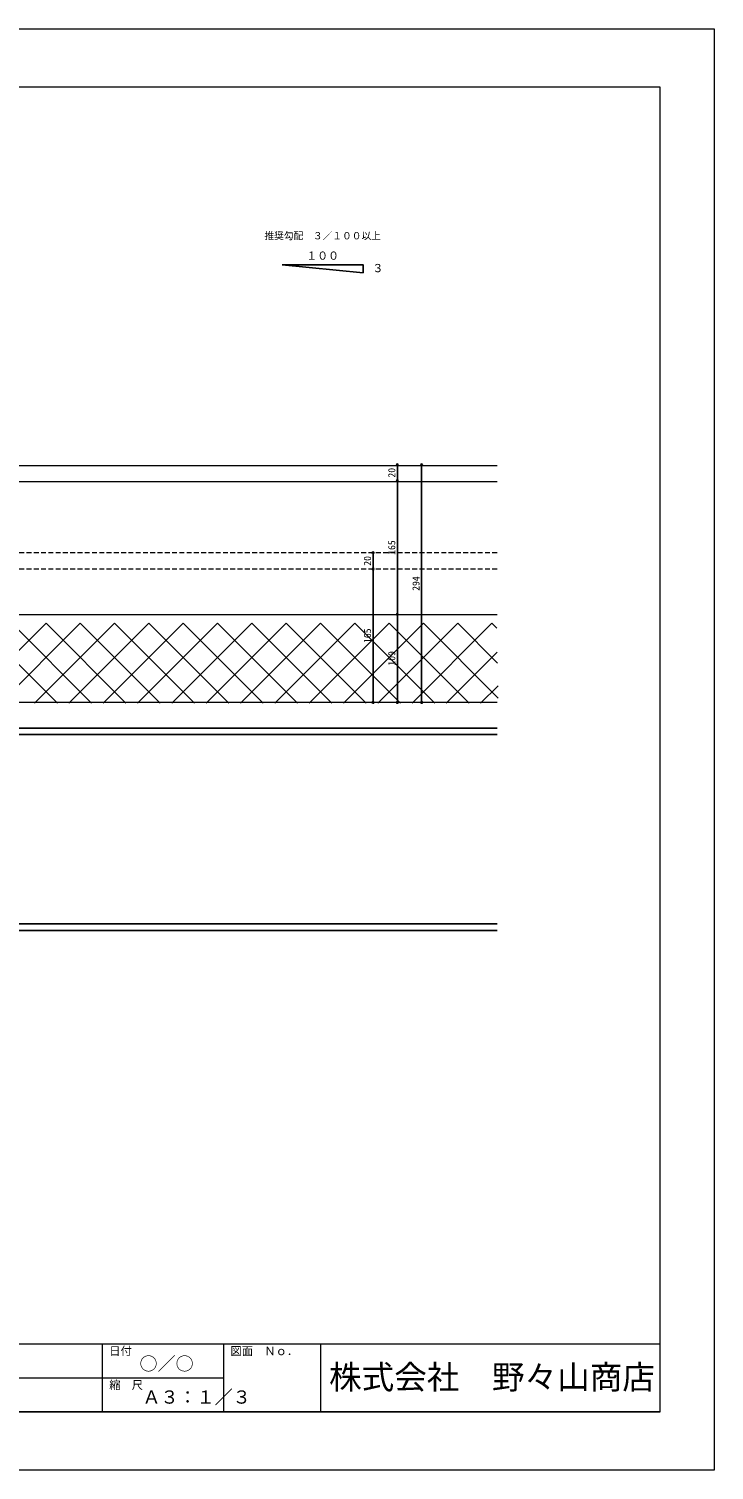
# Model space of a CAD drawing. Units: millimetres at full size, sheet at 1:3. Extents: x -1263 to 1258, y -891 to 1036.
# Drawn here: x 411 to 1258, y -891 to 891 of the extents above; entities that cross this region are included whole.
import ezdxf
from ezdxf.enums import TextEntityAlignment as Align

# ---------------------------------------------------------------- set-up
doc = ezdxf.new("R2010")
doc.units = ezdxf.units.MM
doc.header["$LTSCALE"] = 3
doc.linetypes.add('DASHED2', pattern=[3, 2, -1])
for name, color, linetype, lineweight in [('0-0_補助1', 4, 'Continuous', 5), ('0-4_寸法線1', 5, 'Continuous', 25), ('0-B_屋根1', 6, 'Continuous', 20), ('0-C_屋根2', 3, 'Continuous', 9), ('2-1_裏貼1', 2, 'Continuous', 18), ('4-3_H鋼2', 12, 'Continuous', 25), ('5-B_枠2', 4, 'Continuous', 5)]:
    doc.layers.add(name, color=color, linetype=linetype, lineweight=lineweight)
doc.styles.add('Arial', font='')
doc.styles.add('ＭＳ ゴシック', font='')
doc.styles.get('Arial').set_extended_font_data('Arial')
doc.styles.get('ＭＳ ゴシック').set_extended_font_data('MS Gothic')

msp = doc.modelspace()

# ---------------------------------------------------------------- linework, layer by layer
at = {"layer": '0-0_補助1'}
for p, q in [((1191.647, -819), (1191.647, 819)), ((-1194.647, -735), (1191.647, -735)), ((501.647, -735), (501.647, -819)), ((651.647, -735), (651.647, -819)), ((771.647, -735), (771.647, -819)), ((-320.3, -777), (651.647, -777)), ((-1194.647, -819), (1191.647, -819)), ((1191.647, -819), (-1194.647, -819))]:
    msp.add_line(p, q, dxfattribs=at)
msp.add_lwpolyline([(1191.647, 819), (-1194.647, 819), (-1194.647, -819)], dxfattribs=at)
at = {"layer": '0-4_寸法線1'}
for p, q in [((866.714, 352.188), (866.714, 332.188)), ((896.714, 352.193), (896.714, 58.193)), ((866.714, 332.188), (866.714, 167.188)), ((836.714, 243.193), (836.714, 223.193)), ((836.714, 223.193), (836.714, 58.193)), ((866.714, 167.188), (866.714, 58.193))]:
    msp.add_line(p, q, dxfattribs=at)
msp.add_lwpolyline([(724.288, 599.358), (824.288, 589.358), (824.288, 599.358)], close=True, dxfattribs=at)
for centre in [(866.714, 352.188), (896.714, 352.193), (866.714, 332.188), (866.714, 332.188), (836.714, 243.193), (836.714, 223.193), (836.714, 223.193), (866.714, 167.188), (866.714, 167.188), (836.714, 58.193), (866.714, 58.193), (896.714, 58.193)]:
    msp.add_circle(centre, 1.05, dxfattribs=at)
at = {"layer": '0-B_屋根1'}
for p, q in [((-620.307, 351.138), (990.121, 351.138)), ((-737.727, 331.138), (990.121, 331.138)), ((-737.727, 167.017), (990.121, 167.017))]:
    msp.add_line(p, q, dxfattribs=at)
at = {"layer": '0-C_屋根2', "linetype": 'DASHED2'}
for p, q in [((990.121, 243.022), (-740.744, 243.022)), ((990.121, 223.022), (-740.744, 223.022))]:
    msp.add_line(p, q, dxfattribs=at)
at = {"layer": '0-C_屋根2'}
msp.add_line((990.121, 58.022), (-799.703, 58.022), dxfattribs=at)
at = {"layer": '2-1_裏貼1'}
for p, q in [((333.26, 57.143), (432.158, 156.041)), ((446.203, 57.143), (347.305, 156.041)), ((375.687, 57.143), (474.585, 156.041)), ((488.629, 57.143), (389.732, 156.041)), ((418.113, 57.143), (517.011, 156.041)), ((531.056, 57.143), (432.158, 156.041)), ((460.54, 57.143), (559.437, 156.041)), ((573.482, 57.143), (474.585, 156.041)), ((502.966, 57.143), (601.864, 156.041)), ((615.909, 57.143), (517.011, 156.041)), ((545.392, 57.143), (644.29, 156.041)), ((658.335, 57.143), (559.437, 156.041)), ((587.819, 57.143), (686.717, 156.041)), ((700.761, 57.143), (601.864, 156.041)), ((630.245, 57.143), (729.143, 156.041)), ((743.188, 57.143), (644.29, 156.041)), ((672.672, 57.143), (771.569, 156.041)), ((785.614, 57.143), (686.717, 156.041)), ((715.098, 57.143), (813.996, 156.041)), ((828.041, 57.143), (729.143, 156.041)), ((757.525, 57.143), (856.422, 156.041)), ((870.467, 57.143), (771.569, 156.041)), ((799.951, 57.143), (898.849, 156.041)), ((912.893, 57.143), (813.996, 156.041)), ((842.377, 57.143), (941.275, 156.041)), ((955.32, 57.143), (856.422, 156.041)), ((884.804, 57.143), (983.701, 156.041)), ((991.485, 63.405), (898.849, 156.041)), ((990.577, 106.739), (941.275, 156.041)), ((989.669, 150.073), (983.701, 156.041)), ((927.23, 57.143), (990.295, 120.208)), ((969.657, 57.143), (991.165, 78.652))]:
    msp.add_line(p, q, dxfattribs=at)
at = {"layer": '4-3_H鋼2'}
for p, q in [((-479.503, 26.371), (990.121, 26.371)), ((-479.503, 18.371), (990.121, 18.371)), ((-479.503, -215.629), (990.121, -215.629)), ((-479.503, -223.629), (990.121, -223.629))]:
    msp.add_line(p, q, dxfattribs=at)
at = {"layer": '5-B_枠2'}
msp.add_lwpolyline([(-1261.5, 891), (1258.5, 891), (1258.5, -891), (-1261.5, -891)], close=True, dxfattribs=at)

# ---------------------------------------------------------------- texts
at = {"layer": '0-0_補助1', "style": 'Arial'}
for s, height, p in [('日付', 10.23, (510.321, -751.913)), ('図面\u3000Ｎｏ．', 10.23, (660.321, -751.913)), ('○／○', 16.36, (547.769, -772.439)), ('株式会社\u3000野々山商店', 29.55, (782.181, -799.551)), ('縮\u3000尺', 10.23, (510.321, -793.913)), ('Ａ３：１／３', 16.36, (551.481, -813.7))]:
    msp.add_text(s, height=height, dxfattribs=at).set_placement(p, align=Align.BOTTOM_LEFT)
at = {"layer": '0-4_寸法線1', "style": 'ＭＳ ゴシック'}
for s, height, p in [('推奨勾配\u3000３／１００以上', 8.798, (702.288, 628.058)), ('１００', 9.897, (754.038, 602.558)), ('３', 9.897, (835.91, 587.164))]:
    msp.add_text(s, height=height, dxfattribs=at).set_placement(p, align=Align.BOTTOM_LEFT)
for s, p in [('20', (866.714, 336.188)), ('165', (866.714, 240.688)), ('20', (836.714, 227.193)), ('294', (896.714, 196.193)), ('165', (836.714, 131.693)), ('109', (866.714, 103.691))]:
    msp.add_text(s, height=8.798, rotation=90, dxfattribs=at).set_placement(p, align=Align.BOTTOM_LEFT)

doc.saveas('drawing.dxf')
